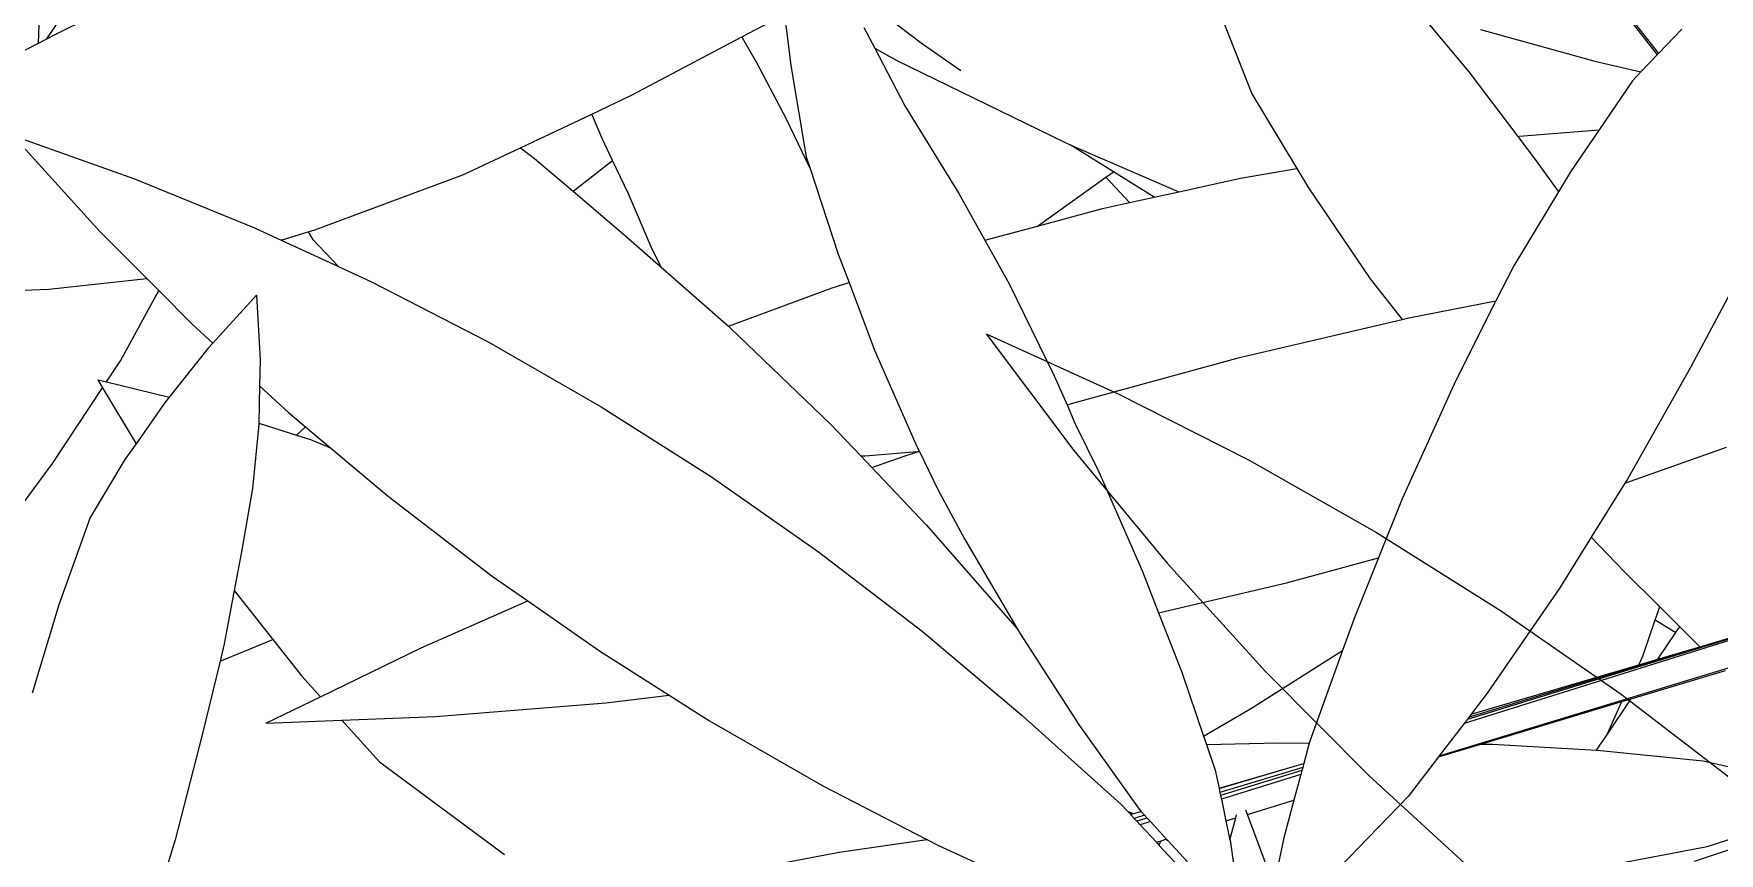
# Model space of a CAD drawing. Header units: millimetres. Extents: x 18 to 174501, y 22 to 24571.
# Drawn here: x 22074.1 to 22251.5, y 14654.6 to 14740.8 of the extents above; entities that cross this region are included whole.
import ezdxf

# ---------------------------------------------------------------- set-up
doc = ezdxf.new("R2010")
doc.units = ezdxf.units.MM
doc.header["$MEASUREMENT"] = 0
doc.layers.add('Edges', color=7, linetype='Continuous', lineweight=18)

# ---------------------------------------------------------------- blocks, each defined once
blk = doc.blocks.new('BAMBOOPLAN')
at = {"layer": 'Edges'}
for p, q in [((-3.9006, 11.9963), (-3.6823, 11.9761)), ((-3.9006, 11.9963), (-3.7187, 11.8739)), ((-3.6823, 11.9761), (-3.4647, 11.9458)), ((-3.4647, 11.9458), (-3.2482, 11.9056)), ((-3.2482, 11.9056), (-3.0336, 11.8556)), ((-3.7187, 11.8739), (-3.531, 11.7596)), ((-3.0336, 11.8556), (-2.8212, 11.7958)), ((-2.8212, 11.7958), (-2.6117, 11.7264)), ((-3.531, 11.7596), (-3.338, 11.6539)), ((-3.338, 11.6539), (-3.14, 11.5569)), ((-3.14, 11.5569), (-2.9377, 11.4689)), ((1.1835, -0.9274), (1.7571, -1.2965)), ((1.6828, -1.2516), (1.7559, -1.299)), ((1.7784, -1.2505), (1.7571, -1.2965)), ((1.7559, -1.299), (1.741, -1.3313)), ((1.7571, -1.2965), (1.7559, -1.299)), ((1.492, -1.3498), (1.6703, -1.3386)), ((1.6703, -1.3386), (1.741, -1.3313)), ((1.741, -1.3313), (1.7332, -1.3482)), ((1.3897, -1.3517), (1.4965, -1.4156)), ((1.7332, -1.3482), (1.71, -1.4338)), ((1.4965, -1.4156), (1.5976, -1.4833)), ((1.5996, -1.4823), (1.71, -1.4338)), ((1.71, -1.4338), (1.69, -1.5077)), ((1.1195, -1.4609), (1.1983, -1.5533)), ((1.5976, -1.4833), (1.5996, -1.4823)), ((1.5976, -1.4833), (1.6357, -1.5088)), ((1.6357, -1.5088), (1.6827, -1.5418)), ((1.69, -1.5077), (1.6827, -1.5418)), ((1.6827, -1.5418), (1.6552, -1.6692)), ((1.1983, -1.5533), (1.2989, -1.6372)), ((1.9829, -1.5617), (1.9564, -1.727)), ((0.7059, -1.6445), (0.559, -1.5962)), ((0.7736, -1.6634), (0.7059, -1.6445)), ((1.2236, -1.6788), (1.2989, -1.6372)), ((1.2989, -1.6372), (1.3252, -1.6592)), ((0.4454, -1.7227), (0.4949, -1.6698)), ((0.4949, -1.6698), (0.529, -1.7393)), ((0.6145, -1.6494), (0.6403, -1.6736)), ((1.3252, -1.6592), (1.4574, -1.7583)), ((1.6552, -1.6692), (1.6471, -1.7278)), ((0.6403, -1.6736), (0.6775, -1.6799)), ((0.6403, -1.6736), (0.7112, -1.7404)), ((0.6775, -1.6799), (0.9557, -1.714)), ((1.1427, -1.7283), (1.2236, -1.6788)), ((0.3172, -1.8598), (0.4454, -1.7227)), ((0.4796, -1.7523), (0.4454, -1.7227)), ((0.9557, -1.714), (0.9652, -1.7147)), ((0.9652, -1.7147), (1.1427, -1.7283)), ((1.0403, -1.732), (0.9652, -1.7147)), ((0.529, -1.7393), (0.5957, -1.8614)), ((0.7112, -1.7404), (0.8307, -1.8387)), ((0.9585, -1.8464), (1.0321, -1.7435)), ((1.0321, -1.7435), (1.0403, -1.732)), ((1.0321, -1.7435), (1.0781, -1.7679)), ((1.1102, -1.7482), (1.0403, -1.732)), ((1.0781, -1.7679), (1.1102, -1.7482)), ((1.1102, -1.7482), (1.1427, -1.7283)), ((1.5316, -1.7947), (1.6471, -1.7278)), ((1.6471, -1.7278), (1.6287, -1.8615)), ((1.9564, -1.727), (1.9216, -1.9166)), ((0.549, -1.8175), (0.4796, -1.7523)), ((1.0426, -1.7896), (1.0781, -1.7679)), ((1.4574, -1.7583), (1.523, -1.8002)), ((0.9585, -1.8464), (1.0426, -1.7896)), ((1.523, -1.8002), (1.5316, -1.7947)), ((0.607, -1.8762), (0.549, -1.8175)), ((1.3104, -1.9341), (1.523, -1.8002)), ((2.5316, -1.811), (1.8092, -2.3435)), ((1.92, -1.9235), (2.0469, -1.8224)), ((0.8307, -1.8387), (0.8907, -1.8924)), ((0.8907, -1.8924), (0.9585, -1.8464)), ((0.2699, -1.9059), (0.3172, -1.8598)), ((0.5957, -1.8614), (0.607, -1.8762)), ((1.6287, -1.8615), (1.6107, -2.0548)), ((1.7896, -2.4021), (2.5414, -1.8562)), ((0.607, -1.8762), (0.6891, -1.984)), ((0.8907, -1.8924), (0.9464, -1.9422)), ((-0.5328, -2.0571), (-0.3908, -1.9123)), ((0.1851, -1.9887), (0.2699, -1.9059)), ((0.2966, -1.9354), (0.2699, -1.9059)), ((1.92, -1.9235), (1.8986, -2.0166)), ((1.9216, -1.9166), (1.92, -1.9235)), ((0.3223, -1.9615), (0.2966, -1.9354)), ((0.9464, -1.9422), (1.056, -2.0511)), ((1.094, -2.0819), (1.3104, -1.9341)), ((-0.5515, -2.0767), (-0.5844, -1.969)), ((0.2813, -2.0248), (0.3223, -1.9615)), ((0.3612, -2.0011), (0.3223, -1.9615)), ((-0.5417, -2.0664), (-0.523, -1.9953)), ((0.1165, -2.0556), (0.1851, -1.9887)), ((0.1851, -1.9887), (0.2102, -1.9971)), ((0.2102, -1.9971), (0.2813, -2.0248)), ((0.4196, -2.0653), (0.3612, -2.0011)), ((0.6891, -1.984), (0.7183, -2.0191)), ((2.2771, -1.9967), (1.8114, -2.3368)), ((0.2813, -2.0248), (0.3782, -2.0627)), ((0.6969, -2.035), (0.7183, -2.0191)), ((0.7183, -2.0191), (0.7877, -2.1025)), ((1.8986, -2.0166), (1.8785, -2.1042)), ((1.8986, -2.0166), (1.9614, -2.0492)), ((0.5682, -2.1403), (0.6969, -2.035)), ((1.056, -2.0511), (1.0883, -2.0861)), ((1.9614, -2.0492), (2.03, -2.082)), ((-0.6472, -2.1767), (-0.5515, -2.0767)), ((-0.5515, -2.0767), (-0.5417, -2.0664)), ((-0.5417, -2.0664), (-0.5328, -2.0571)), ((-0.0669, -2.2062), (0.1165, -2.0556)), ((0.3782, -2.0627), (0.4434, -2.0893)), ((0.4434, -2.0893), (0.4196, -2.0653)), ((1.6107, -2.0548), (1.6061, -2.1502)), ((2.1871, -2.0617), (1.8129, -2.3322)), ((2.1068, -2.1189), (2.1871, -2.0617)), ((0.4434, -2.0893), (0.5682, -2.1403)), ((0.7877, -2.1025), (0.8927, -2.2161)), ((1.0883, -2.0861), (1.094, -2.0819)), ((1.0883, -2.0861), (1.1085, -2.1079)), ((1.8785, -2.1042), (1.8272, -2.2893)), ((2.03, -2.1028), (2.03, -2.082)), ((2.03, -2.082), (2.0684, -2.1005)), ((2.03, -2.1028), (2.0654, -2.1106)), ((2.03, -2.1604), (2.03, -2.1028)), ((2.0661, -2.1077), (2.0684, -2.1005)), ((2.0684, -2.1005), (2.1068, -2.1189)), ((1.1085, -2.1079), (1.1662, -2.1657)), ((2.053, -2.1572), (2.0654, -2.1106)), ((2.053, -2.1572), (2.1068, -2.1189)), ((2.0654, -2.1106), (2.0661, -2.1077)), ((0.5682, -2.1403), (0.5717, -2.1417)), ((0.5717, -2.1417), (0.7614, -2.2293)), ((1.4878, -2.231), (1.6061, -2.1502)), ((1.6061, -2.1502), (1.6014, -2.2487)), ((2.0344, -2.2269), (2.1549, -2.1402)), ((1.1662, -2.1657), (1.277, -2.2855)), ((1.8147, -2.3269), (2.0287, -2.1745)), ((2.0287, -2.1745), (2.053, -2.1572)), ((2.0287, -2.1745), (2.03, -2.1604)), ((-0.5428, -2.2208), (-0.3486, -2.2226)), ((-0.5428, -2.2208), (-0.3711, -2.3145)), ((-0.3486, -2.2226), (-0.154, -2.2332)), ((-0.1096, -2.2376), (-0.0757, -2.2127)), ((-0.0757, -2.2127), (-0.0669, -2.2062)), ((-0.0757, -2.2127), (-0.0658, -2.2207)), ((-0.0658, -2.2207), (-0.0153, -2.247)), ((0.7614, -2.2293), (0.8199, -2.2596)), ((0.8261, -2.2572), (0.8981, -2.2256)), ((0.8832, -2.2375), (0.8986, -2.2262)), ((0.8927, -2.2161), (0.901, -2.2243)), ((0.8981, -2.2256), (0.901, -2.2243)), ((0.8986, -2.2262), (0.8981, -2.2256)), ((0.8986, -2.2262), (0.9011, -2.2244)), ((0.901, -2.2243), (0.9011, -2.2244)), ((0.9011, -2.2244), (0.9462, -2.2693)), ((1.3204, -2.3365), (1.4878, -2.231)), ((2.0176, -2.2901), (2.0344, -2.2269)), ((2.0228, -2.2353), (2.0344, -2.2269)), ((-0.154, -2.2332), (-0.1096, -2.2376)), ((-0.1096, -2.2376), (-0.0153, -2.247)), ((-0.0153, -2.247), (0.0404, -2.2526)), ((0.0404, -2.2526), (0.2342, -2.2807)), ((0.8415, -2.2708), (0.8832, -2.2375)), ((1.6014, -2.2487), (1.6006, -2.2997)), ((1.843, -2.3647), (2.0228, -2.2353)), ((2.0176, -2.2901), (2.0228, -2.2353)), ((0.2342, -2.2807), (0.4268, -2.3175)), ((0.8199, -2.2596), (0.8261, -2.2572)), ((0.8199, -2.2596), (0.8415, -2.2708)), ((0.8415, -2.2708), (0.9468, -2.3254)), ((0.9462, -2.2693), (1.0081, -2.3266)), ((2.0162, -2.3151), (2.1675, -2.2797)), ((2.1675, -2.2797), (2.2743, -2.2679)), ((1.277, -2.2855), (1.3204, -2.3365)), ((1.4994, -2.4265), (1.6006, -2.2997)), ((1.6006, -2.2997), (1.5984, -2.4447)), ((1.8272, -2.2893), (1.8147, -2.3269)), ((2.0123, -2.3097), (2.0176, -2.2901)), ((-0.3711, -2.3145), (-0.2818, -2.3581)), ((-0.118, -2.3278), (-0.1565, -2.4173)), ((-0.118, -2.3278), (-0.0811, -2.4181)), ((0.4268, -2.3175), (0.6179, -2.3628)), ((0.9468, -2.3254), (1.1278, -2.4288)), ((1.0081, -2.3266), (1.1278, -2.4288)), ((1.8129, -2.3322), (1.8114, -2.3368)), ((1.8147, -2.3269), (1.8129, -2.3322)), ((1.8594, -2.3594), (2.0106, -2.3167)), ((2.0106, -2.3167), (2.0123, -2.3097)), ((2.0106, -2.3167), (2.0162, -2.3151)), ((1.3204, -2.3365), (1.3827, -2.4095)), ((1.8092, -2.3435), (1.7896, -2.4021)), ((1.8114, -2.3368), (1.8092, -2.3435)), ((2.2042, -2.4261), (2.3255, -2.3335)), ((2.2148, -2.3993), (2.3006, -2.3346)), ((-0.4159, -2.4212), (-0.2818, -2.3581)), ((-0.2818, -2.3581), (-0.2592, -2.3692)), ((-0.2791, -2.4877), (-0.2592, -2.3692)), ((-0.2592, -2.3692), (-0.195, -2.4006)), ((0.6179, -2.3628), (0.8069, -2.4166)), ((1.7892, -2.4035), (1.843, -2.3647)), ((1.843, -2.3647), (1.8594, -2.3594)), ((-0.195, -2.4006), (-0.1565, -2.4173)), ((1.7892, -2.4035), (1.7654, -2.4748)), ((1.7896, -2.4021), (1.7892, -2.4035)), ((2.0801, -2.4768), (2.2148, -2.3993)), ((-0.5809, -2.4854), (-0.4159, -2.4212)), ((-0.1605, -2.4268), (-0.1921, -2.5154)), ((-0.1565, -2.4173), (-0.1605, -2.4268)), ((-0.0811, -2.4181), (-0.0691, -2.4553)), ((0.8069, -2.4166), (0.9934, -2.4787)), ((1.1278, -2.4288), (1.1333, -2.4335)), ((1.1333, -2.4335), (1.2625, -2.5352)), ((1.3827, -2.4095), (1.4448, -2.4894)), ((1.4448, -2.4894), (1.4994, -2.4265)), ((-0.0691, -2.4553), (-0.015, -2.4789)), ((-0.0691, -2.4553), (-0.052, -2.5083)), ((1.5541, -2.4623), (1.5986, -2.4478)), ((1.5984, -2.4447), (1.5986, -2.4478)), ((1.5986, -2.4478), (1.6007, -2.4792)), ((-0.015, -2.4789), (0.0161, -2.4908)), ((0.9934, -2.4787), (1.1769, -2.549)), ((1.453, -2.5), (1.5541, -2.4623)), ((1.5889, -2.4876), (1.6007, -2.4792)), ((1.6007, -2.4792), (1.6012, -2.4853)), ((1.7654, -2.4748), (1.7018, -2.6115)), ((-0.2886, -2.5247), (-0.2791, -2.4877)), ((-0.052, -2.5083), (0.0075, -2.5071)), ((-0.052, -2.5083), (-0.0513, -2.5104)), ((0.0075, -2.5071), (0.0161, -2.4908)), ((0.0075, -2.5071), (0.0295, -2.5066)), ((0.0161, -2.4908), (0.0623, -2.5085)), ((0.0295, -2.5066), (0.0623, -2.5085)), ((0.0623, -2.5085), (0.1685, -2.5492)), ((1.4448, -2.4894), (1.453, -2.5)), ((1.453, -2.5), (1.4781, -2.5322)), ((1.4923, -2.5558), (1.5889, -2.4876)), ((1.4925, -2.5563), (1.5889, -2.4876)), ((1.6012, -2.4853), (1.4957, -2.5616)), ((1.6015, -2.4902), (1.4982, -2.5656)), ((1.6019, -2.4962), (1.5011, -2.5705)), ((1.6012, -2.4853), (1.6015, -2.4902)), ((1.6015, -2.4902), (1.6019, -2.4962)), ((1.6019, -2.4962), (1.6047, -2.5364)), ((-0.3253, -2.667), (-0.2913, -2.5351)), ((-0.3022, -2.526), (-0.2886, -2.5247)), ((-0.3022, -2.526), (-0.2913, -2.5351)), ((-0.2913, -2.5351), (-0.2164, -2.598)), ((-0.2886, -2.5247), (-0.1921, -2.5154)), ((-0.196, -2.5263), (-0.2164, -2.598)), ((-0.1921, -2.5154), (-0.196, -2.5263)), ((-0.0513, -2.5104), (-0.0287, -2.6044)), ((1.2625, -2.5352), (1.3891, -2.6252)), ((1.4781, -2.5322), (1.4923, -2.5558)), ((0.1685, -2.5492), (0.355, -2.6113)), ((1.1769, -2.549), (1.3605, -2.6267)), ((1.4923, -2.5558), (1.4925, -2.5563)), ((1.4925, -2.5563), (1.4957, -2.5616)), ((1.5456, -2.5792), (1.6047, -2.5364)), ((1.6047, -2.5364), (1.6087, -2.5948)), ((1.4957, -2.5616), (1.4982, -2.5656)), ((1.4982, -2.5656), (1.5011, -2.5705)), ((1.5011, -2.5705), (1.5183, -2.5991)), ((1.5309, -2.59), (1.5305, -2.5852)), ((1.5456, -2.5792), (1.5413, -2.574)), ((1.6178, -2.6669), (1.5456, -2.5792)), ((-0.2164, -2.598), (-0.2244, -2.6259)), ((-0.0287, -2.6044), (-0.0133, -2.7)), ((0.355, -2.6113), (0.4176, -2.6291)), ((1.5183, -2.5991), (1.5309, -2.59)), ((1.5183, -2.5991), (1.5333, -2.6241)), ((1.5333, -2.6241), (1.5309, -2.59)), ((1.6087, -2.5948), (1.6178, -2.6669)), ((-0.2244, -2.6259), (-0.2455, -2.7255)), ((0.289, -2.7482), (0.4176, -2.6291)), ((0.4176, -2.6291), (0.544, -2.6651)), ((1.3605, -2.6267), (1.3732, -2.6334)), ((1.3732, -2.6334), (1.3816, -2.6339)), ((1.3732, -2.6334), (1.3784, -2.6362)), ((1.3784, -2.6362), (1.3816, -2.6339)), ((1.3784, -2.6362), (1.3794, -2.6368)), ((1.3794, -2.6368), (1.3833, -2.634)), ((1.3816, -2.6339), (1.3833, -2.634)), ((1.3833, -2.634), (1.3929, -2.6272)), ((1.3998, -2.6309), (1.3865, -2.6405)), ((1.3891, -2.6252), (1.3929, -2.6272)), ((1.405, -2.6337), (1.3918, -2.6433)), ((1.3929, -2.6272), (1.3998, -2.6309)), ((1.3998, -2.6309), (1.405, -2.6337)), ((1.405, -2.6337), (1.411, -2.6369)), ((1.5333, -2.6241), (1.5334, -2.6243)), ((1.5334, -2.6243), (1.5517, -2.6596)), ((1.3794, -2.6368), (1.3865, -2.6405)), ((1.3865, -2.6405), (1.3918, -2.6433)), ((1.3918, -2.6433), (1.3979, -2.6466)), ((1.411, -2.6369), (1.3979, -2.6466)), ((1.3979, -2.6466), (1.4297, -2.6634)), ((1.411, -2.6369), (1.4427, -2.654)), ((1.4297, -2.6634), (1.4357, -2.6591)), ((1.4348, -2.6662), (1.4357, -2.6591)), ((1.4357, -2.6591), (1.4418, -2.6547)), ((1.4418, -2.6547), (1.4427, -2.654)), ((1.4418, -2.6547), (1.4453, -2.6554)), ((1.4427, -2.654), (1.4453, -2.6554)), ((1.4453, -2.6554), (1.4839, -2.6761)), ((-0.3811, -2.8439), (-0.3253, -2.667)), ((0.544, -2.6651), (0.6648, -2.6938)), ((1.4297, -2.6634), (1.4348, -2.6662)), ((1.4348, -2.6662), (1.4952, -2.6982)), ((-0.0133, -2.7), (-0.0047, -2.7585)), ((0.5785, -2.7355), (0.6648, -2.6938)), ((0.6648, -2.6938), (0.7351, -2.7104)), ((0.7351, -2.7104), (0.9277, -2.7472)), ((-0.2455, -2.7255), (-0.2474, -2.8646)), ((0.343, -2.8384), (0.5785, -2.7355)), ((-0.0047, -2.7585), (0.0072, -2.839)), ((-0.0047, -2.7585), (0.0741, -2.8089)), ((0.1701, -2.8669), (0.289, -2.7482)), ((0.9277, -2.7472), (1.1019, -2.7725)), ((0.9836, -2.8332), (1.1019, -2.7725)), ((1.1019, -2.7725), (1.1215, -2.7753)), ((1.1215, -2.7753), (1.2832, -2.7906)), ((0.0098, -2.8657), (0.0741, -2.8089)), ((0.0741, -2.8089), (0.1334, -2.8468)), ((0.0072, -2.839), (0.0098, -2.8657)), ((0.2118, -2.8898), (0.343, -2.8384)), ((0.8301, -2.9211), (0.9836, -2.8332)), ((-0.2474, -2.8646), (-0.242, -3.0033)), ((0.1334, -2.8468), (0.1701, -2.8669)), ((0.0098, -2.8657), (0.0206, -2.9791)), ((0.1054, -2.9315), (0.1701, -2.8669)), ((0.1054, -2.9315), (0.2118, -2.8898)), ((0.2118, -2.8898), (0.286, -2.9305)), ((0.286, -2.9305), (0.5088, -3.0008)), ((0.0206, -2.9791), (0.0336, -3.1416)), ((0.0336, -3.1416), (0.0393, -3.3045))]:
    blk.add_line(p, q, dxfattribs=at)

msp = doc.modelspace()

# ---------------------------------------------------------------- block references
at = {"xscale": 69.97983938875464, "yscale": 69.97983938875464, "zscale": 69.97983938875464, "rotation": 340.9588725647666}
for p in [(22158.48, 14864.64), (22158.48, 13826.65)]:
    msp.add_blockref('BAMBOOPLAN', p, dxfattribs=at)

doc.saveas('drawing.dxf')
